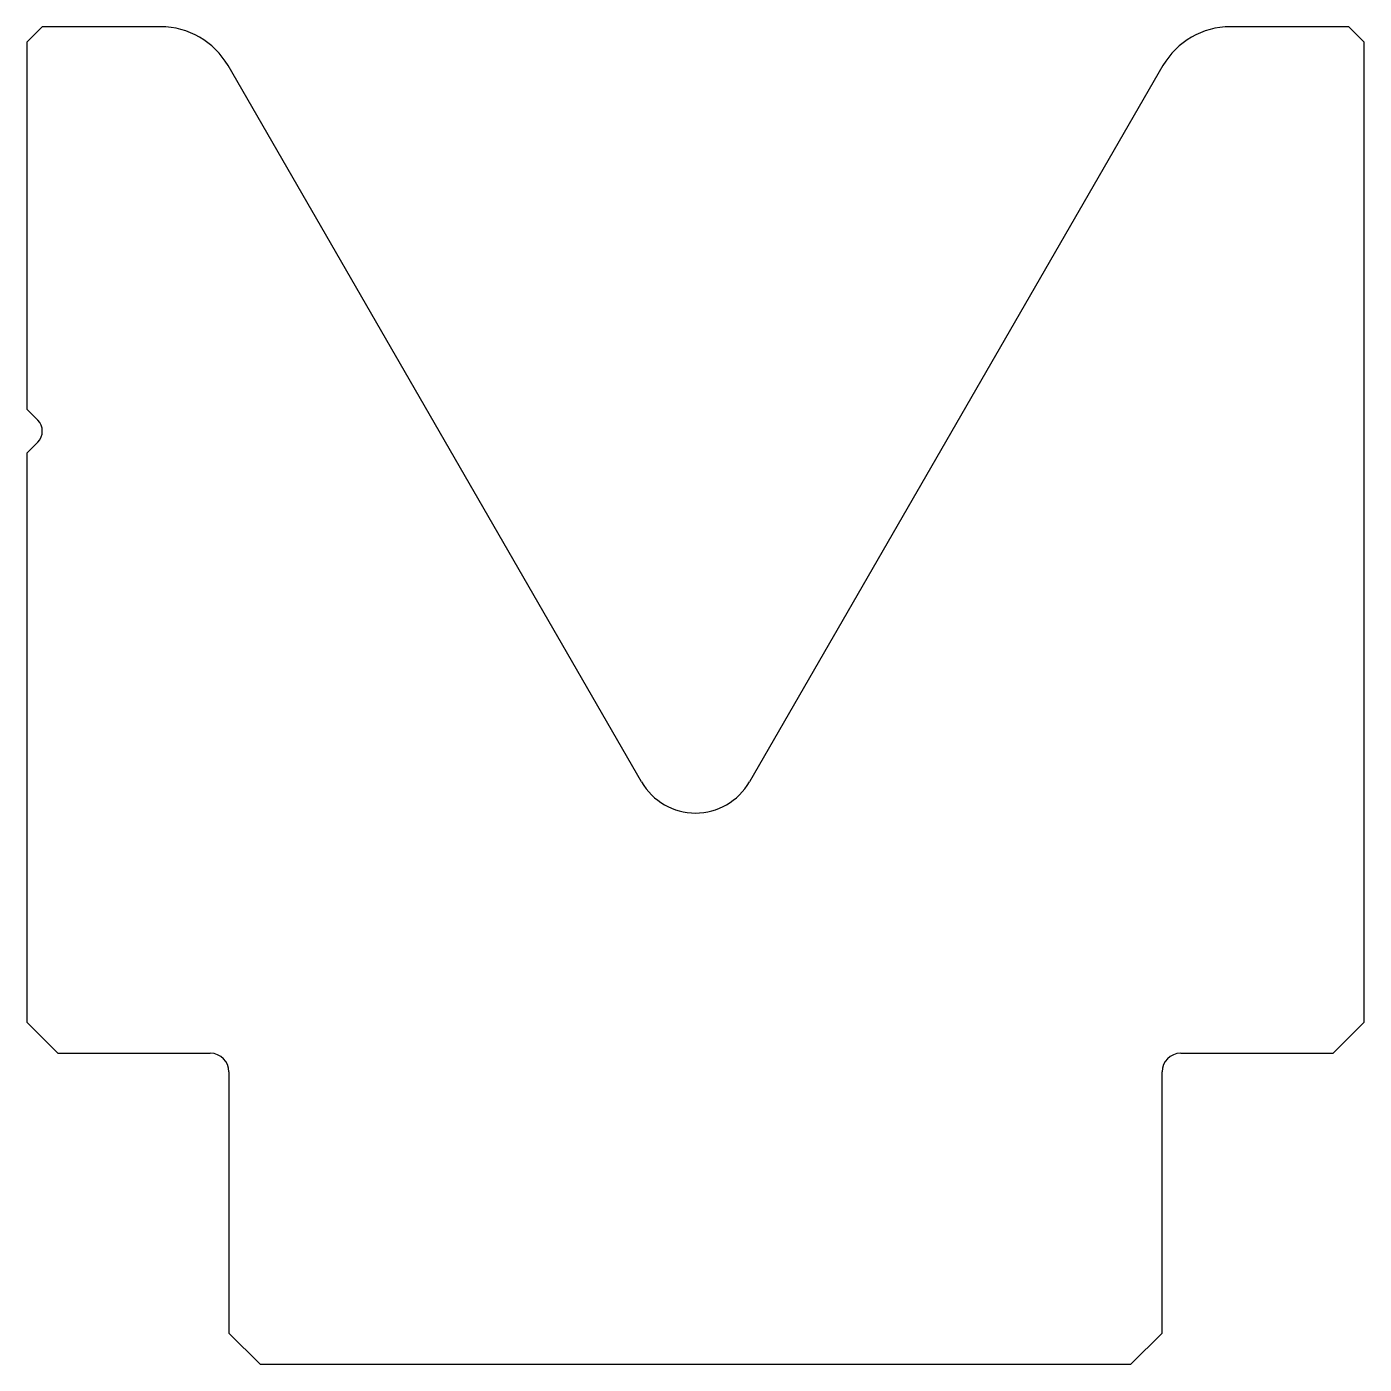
# Model space of a CAD drawing. Header units: metres. Extents: x -43.8 to 42.2, y -39.3 to 46.7.
import ezdxf

# ---------------------------------------------------------------- set-up
doc = ezdxf.new("R2010")
doc.units = ezdxf.units.M

msp = doc.modelspace()

# ---------------------------------------------------------------- linework, layer by layer
for p, q in [((-42.751685, 46.683061), (-43.751685, 45.683061)), ((-35.138436, 46.683061), (-42.751685, 46.683061)), ((41.248315, 46.683061), (33.635066, 46.683061)), ((42.248315, 45.683061), (41.248315, 46.683061)), ((-43.751685, 45.683061), (-43.751685, 22.097275)), ((42.248315, -17.316939), (42.248315, 45.683061)), ((-4.215787, -1.876539), (-30.808309, 44.183061)), ((29.304939, 44.183061), (2.712417, -1.876539)), ((-43.751685, 22.097275), (-43.044578, 21.390168)), ((-43.044578, 19.975954), (-43.751685, 19.268848)), ((-43.751685, 19.268848), (-43.751685, -17.316939)), ((-43.751685, -17.316939), (-41.751685, -19.316939)), ((40.248315, -19.316939), (42.248315, -17.316939)), ((-41.751685, -19.316939), (-31.951685, -19.316939)), ((30.448315, -19.316939), (40.248315, -19.316939)), ((-30.751685, -20.516939), (-30.751685, -37.316939)), ((29.248315, -37.316939), (29.248315, -20.516939)), ((-30.751685, -37.316939), (-28.751685, -39.316939)), ((27.248315, -39.316939), (29.248315, -37.316939)), ((-28.751685, -39.316939), (27.248315, -39.316939))]:
    msp.add_line(p, q)
for centre, radius, start, end in [((-35.138436, 41.683061), 5, 30, 90), ((33.635066, 41.683061), 5, 90, 150), ((-43.751685, 20.683061), 1, 315, 45), ((-0.751685, 0.123461), 4, 210, 330), ((-31.951685, -20.516939), 1.2, 0, 90), ((30.448315, -20.516939), 1.2, 90, 180)]:
    msp.add_arc(centre, radius, start, end)

doc.saveas('drawing.dxf')
